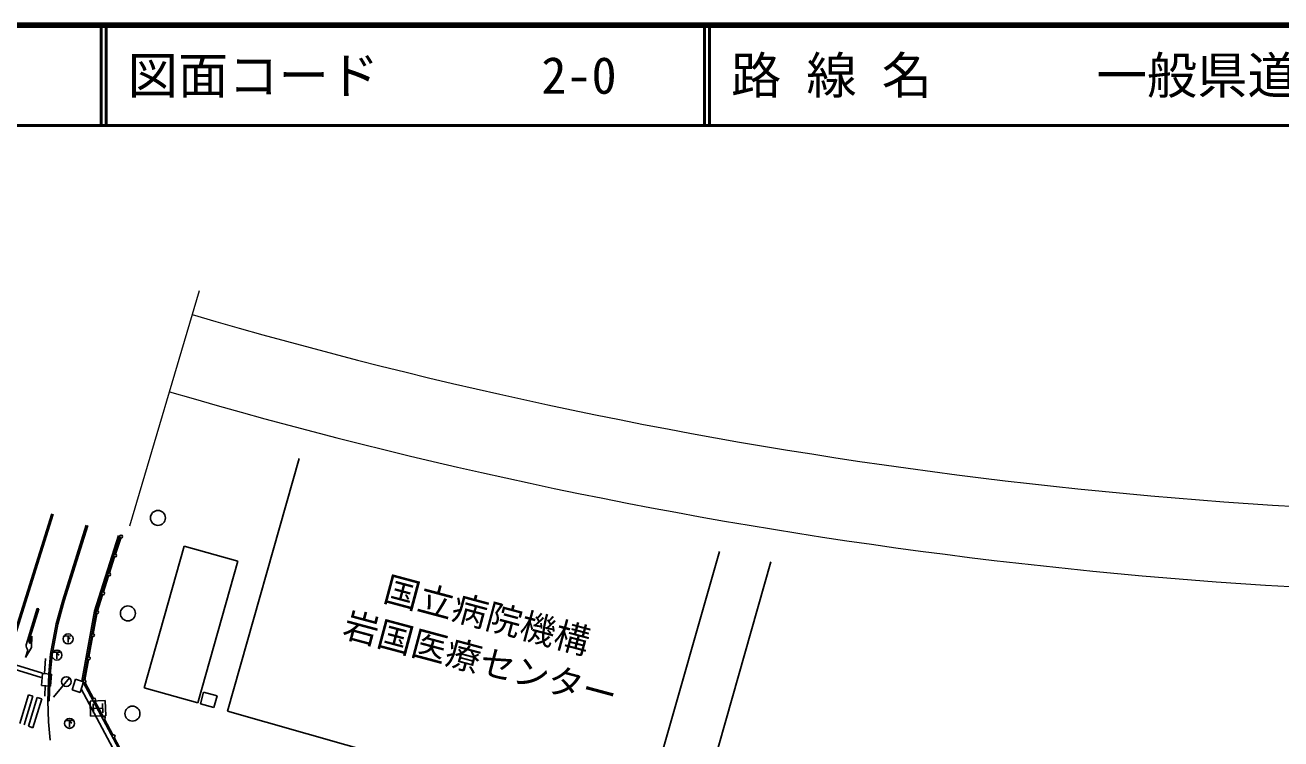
# Model space of a CAD drawing. Units: millimetres, scale not verified. Extents: x 40000 to 802321, y 20000 to 700605.
# Drawn here: x 110178 to 235064, y 308982 to 380000 of the extents above; entities that cross this region are included whole.
import ezdxf
from ezdxf.enums import TextEntityAlignment as Align

# ---------------------------------------------------------------- set-up
doc = ezdxf.new("R2010")
doc.units = ezdxf.units.MM
doc.header["$LTSCALE"] = 1000
for name, color, linetype, lineweight in [('M-BGD', 7, 'Continuous', 25), ('M-BMK-HTXT', 7, 'Continuous', 13), ('M-TTL', 2, 'Continuous', 140), ('M-TTL-LINE', 7, 'Continuous', 50)]:
    doc.layers.add(name, color=color, linetype=linetype, lineweight=lineweight)
doc.layers.add('M-TTL-TXT', color=7, linetype='Continuous')
doc.styles.add('ＭＳ ゴシック', font='')
doc.styles.get('ＭＳ ゴシック').set_extended_font_data('MS Gothic')

msp = doc.modelspace()

# ---------------------------------------------------------------- linework, layer by layer
at = {"layer": 'M-BGD'}
for p, q in [((130305, 311734), (137444, 336874)), ((108221, 316663), (112840, 331377)), ((108364, 316618), (112982, 331331)), ((113930, 322777), (116262, 330263)), ((114074, 322735), (116404, 330217)), ((119451, 329224), (117084, 321676)), ((119594, 329178), (117227, 321631)), ((119175, 327372), (119682, 328967)), ((126000, 328150), (122029, 314070)), ((122029, 314070), (126000, 328150)), ((131321, 326650), (126000, 328150)), ((171395, 300089), (179219, 327642)), ((118577, 325491), (119084, 327086)), ((127350, 312569), (131321, 326650)), ((176029, 297357), (184335, 326606)), ((117979, 323611), (118486, 325205)), ((113274, 320431), (113930, 322777)), ((113420, 320397), (114074, 322735)), ((117381, 321730), (117888, 323325)), ((110414, 318760), (111387, 321966)), ((111530, 321922), (110557, 318717)), ((111387, 321966), (111530, 321922)), ((111387, 321966), (111530, 321922)), ((117084, 321676), (115823, 314721)), ((117232, 321649), (115970, 314694)), ((116944, 319441), (117309, 321440)), ((112713, 317399), (113274, 320431)), ((112860, 317372), (113420, 320397)), ((110414, 318760), (110283, 318330)), ((110861, 319200), (110643, 318482)), ((110828, 318060), (110861, 319200)), ((114140, 319210), (114749, 319224)), ((114444, 319217), (114460, 318567)), ((114447, 319120), (114666, 318937)), ((116525, 317147), (116890, 319146)), ((110222, 317095), (110828, 318060)), ((110222, 317095), (110439, 317812)), ((112529, 315448), (112713, 317399)), ((112678, 315434), (112862, 317385)), ((113027, 317597), (113637, 317611)), ((113332, 317604), (113348, 316954)), ((113334, 317507), (113554, 317324)), ((111784, 315093), (108232, 316188)), ((111916, 315523), (108364, 316618)), ((112091, 315485), (112216, 316968)), ((116106, 314853), (116471, 316852)), ((111806, 314300), (111913, 315493)), ((111913, 315493), (112795, 315414)), ((112529, 315448), (112422, 312776)), ((112679, 315442), (112572, 312770)), ((112795, 315414), (112689, 314221)), ((114576, 315058), (112987, 313136)), ((114873, 313854), (115204, 314917)), ((115204, 314917), (115977, 314676)), ((112689, 314221), (111806, 314300)), ((112167, 314284), (112148, 313225)), ((115646, 313613), (114873, 313854)), ((115977, 314676), (115646, 313613)), ((115756, 313976), (120656, 304799)), ((115966, 314642), (121019, 305182)), ((116973, 313017), (116150, 314572)), ((122029, 314070), (127350, 312569)), ((127931, 313624), (127616, 312483)), ((129276, 313253), (127931, 313624)), ((110523, 313362), (109639, 310499)), ((110069, 310366), (110953, 313229)), ((111382, 313096), (110499, 310233)), ((110523, 313362), (110953, 313229)), ((111835, 312957), (110951, 310094)), ((111382, 313096), (111835, 312957)), ((112422, 312776), (112572, 312770)), ((112422, 312776), (112496, 310677)), ((116644, 312738), (118143, 312788)), ((116694, 311239), (116644, 312738)), ((116935, 312467), (116965, 311530)), ((117936, 311196), (117113, 312752)), ((117872, 312497), (117902, 311560)), ((118143, 312788), (118193, 311289)), ((127616, 312483), (128961, 312111)), ((128961, 312111), (129276, 313253)), ((118193, 311289), (116694, 311239)), ((116950, 311998), (117887, 312029)), ((130305, 311734), (171395, 300089)), ((110951, 310094), (110499, 310233)), ((112496, 310677), (112681, 308856)), ((114287, 310803), (114897, 310818)), ((114592, 310811), (114608, 310161)), ((114594, 310713), (114814, 310531)), ((118900, 309375), (118077, 310931)), ((119864, 307555), (119040, 309110))]:
    msp.add_line(p, q, dxfattribs=at)
for centre, radius in [((123386, 330969), 746), ((119728, 329110), 149), ((119130, 327229), 149), ((118532, 325348), 149), ((117934, 323468), 149), ((120401, 321470), 746), ((117336, 321587), 149), ((114451, 318932), 498), ((116917, 319293), 149), ((113339, 317319), 498), ((116498, 316999), 149), ((114269, 314687), 481), ((116080, 314705), 149), ((116080, 314705), 149), ((117043, 312884), 149), ((120854, 311495), 746), ((114599, 310526), 498), ((118007, 311063), 149), ((118970, 309243), 149)]:
    msp.add_circle(centre, radius, dxfattribs=at)
for centre, radius, start, end in [((111055, 318765), 500, 185.50745, 214.46246), ((111283, 318349), 1000, 181.11609, 212.49414)]:
    msp.add_arc(centre, radius, start, end, dxfattribs=at)
at = {"layer": 'M-BMK-HTXT'}
msp.add_line((127504, 353573), (120559, 330164), dxfattribs=at)
for centre, radius, start, end in [((265422, 823231), 491969, 253.63408, 271.7451), ((265410, 823235), 499968, 253.63298, 271.71733)]:
    msp.add_arc(centre, radius, start, end, dxfattribs=at)
at = {"layer": 'M-TTL'}
msp.add_line((680000, 380000), (40000, 380000), dxfattribs=at)
at = {"layer": 'M-TTL-LINE'}
for p, q in [((117750, 380000), (117750, 370000)), ((118250, 380000), (118250, 370000)), ((177750, 380000), (177750, 370000)), ((178250, 380000), (178250, 370000)), ((40000, 370000), (680000, 370000))]:
    msp.add_line(p, q, dxfattribs=at)

# ---------------------------------------------------------------- texts
at = {"layer": 'M-BGD', "style": 'ＭＳ ゴシック'}
for s, p in [('国立病院機構', (145458, 322021)), ('岩国医療センター', (141421, 318473))]:
    msp.add_text(s, height=2566, rotation=345, dxfattribs=at).set_placement(p, align=Align.BOTTOM_LEFT)
at = {"layer": 'M-TTL-TXT', "style": 'ＭＳ ゴシック'}
for s, p in [('路 線 名', (180380, 375000)), ('一般県道南岩国尾津線', (216734, 375000)), ('図面コード', (120380, 375000)), ('2-0', (161521, 375000))]:
    msp.add_text(s, height=3666, dxfattribs=at).set_placement(p, align=Align.MIDDLE_LEFT)

doc.saveas('drawing.dxf')
